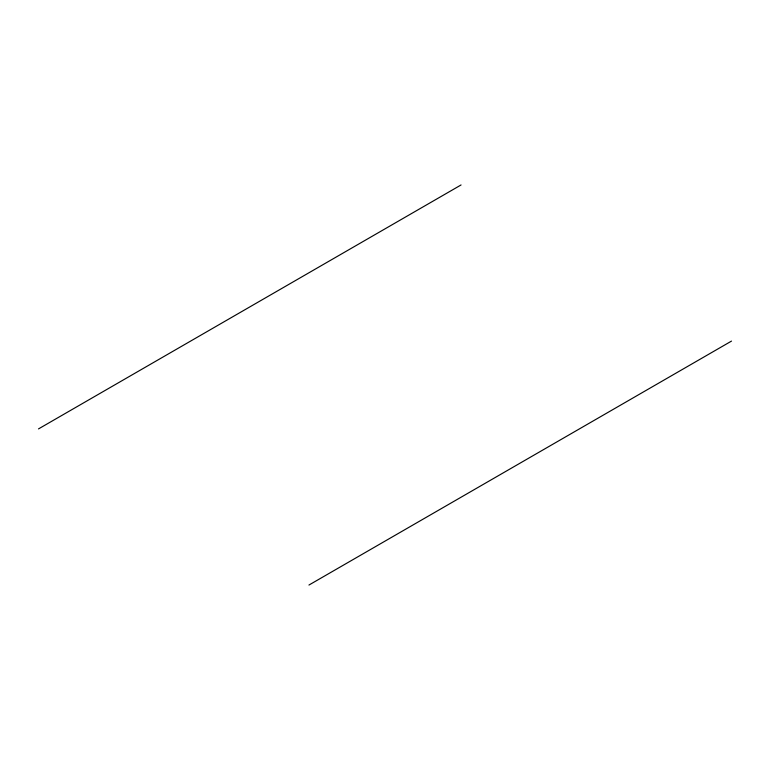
<?xml version="1.0" encoding="UTF-8"?>
<svg xmlns="http://www.w3.org/2000/svg" width="770" height="770" viewBox="0 0 770 770"><rect width="100%" height="100%" fill="white"/><g stroke="black" fill="none" stroke-linecap="round" stroke-linejoin="round"><path stroke-width="1.16" d="M38.5 428.909L461.057 184.954M308.943 585.046L731.5 341.091"/></g></svg>
